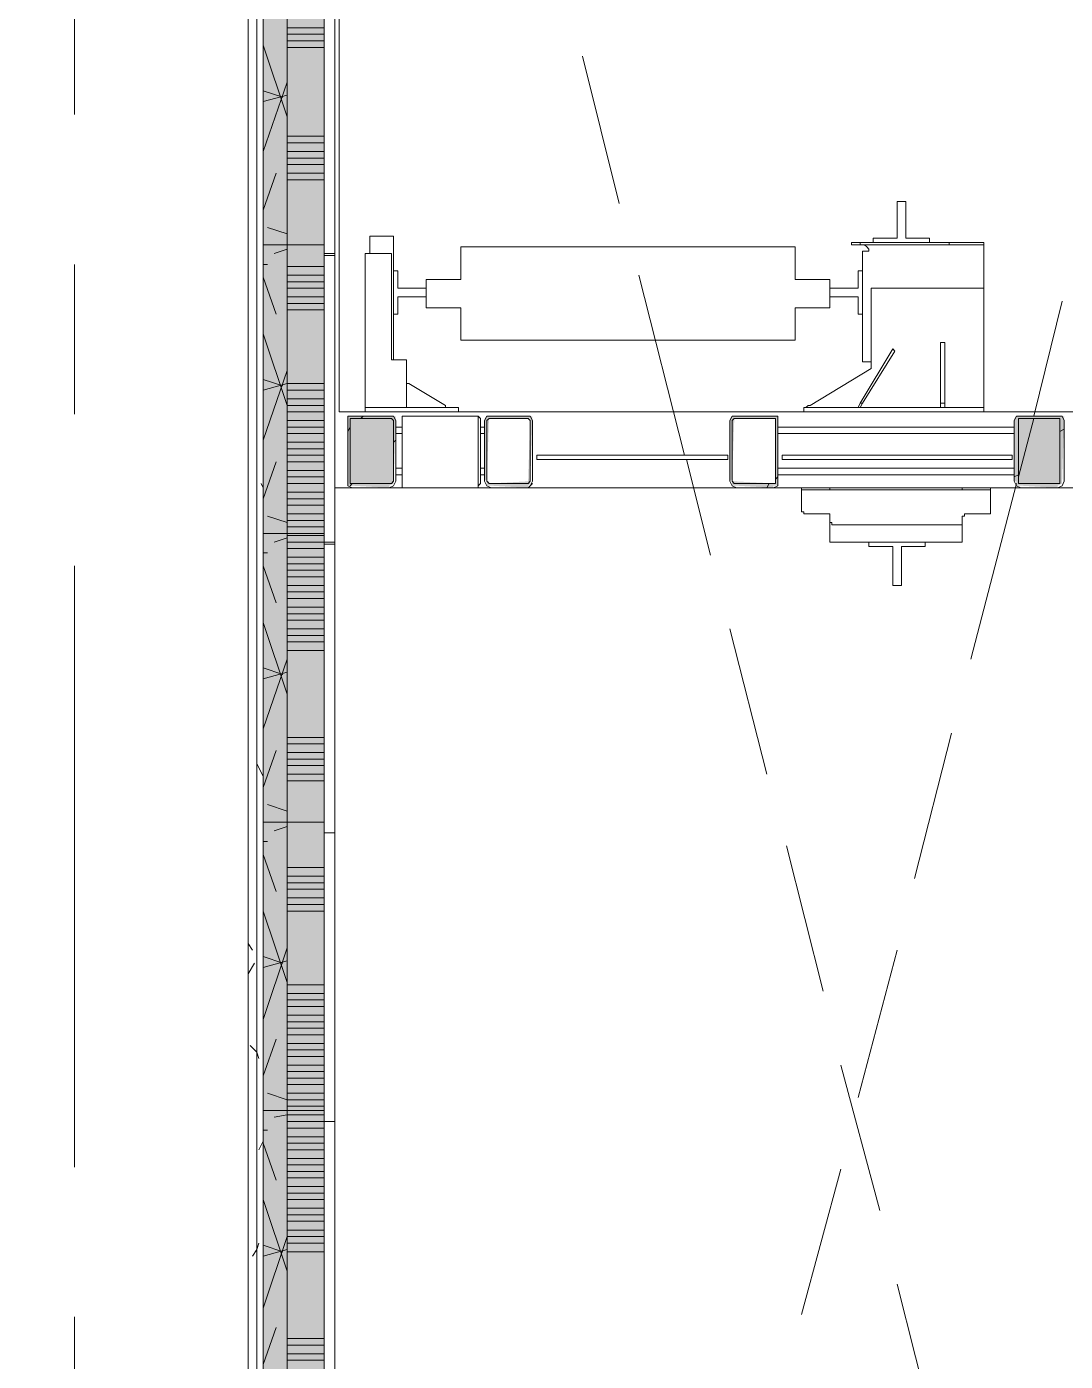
# Model space of a CAD drawing. Header units: metres. Extents: x -2 to 237, y -8 to 52.
# Drawn here: x 35.104 to 37.297, y 28.521 to 31.34 of the extents above; entities that cross this region are included whole.
import ezdxf

# ---------------------------------------------------------------- set-up
doc = ezdxf.new("R2010")
doc.units = ezdxf.units.M
doc.layers.add('PDF3_Geometry', color=7, linetype='Continuous', lineweight=0, true_color=0xaaaaaa)
doc.layers.add('PDF3_Solid Fills', color=7, linetype='Continuous', lineweight=0, true_color=0xffffff)

msp = doc.modelspace()

# ---------------------------------------------------------------- hatches: boundary and pattern name
at = {"layer": 'PDF3_Solid Fills', "lineweight": 0, "transparency": 33554559}
for points in [[(35.6085, 24.6411), (35.6543, 24.6365), (35.6543, 33.4504), (35.6085, 33.4504), (35.6039, 33.3495), (35.6039, 24.6411)], [(35.6085, 24.6411), (35.6543, 24.6365), (35.6543, 33.4504), (35.6085, 33.4504), (35.6039, 33.3495), (35.6039, 24.6411)], [(35.7826, 30.3703), (35.7917, 30.3703), (35.8686, 30.3658), (35.8697, 30.3658), (35.8697, 30.3703), (35.8789, 30.3749), (35.8835, 30.517), (35.7826, 30.517)], [(36.0713, 30.3795), (36.0759, 30.3841), (36.0805, 30.5124), (36.1676, 30.5124), (36.163, 30.3795), (36.0805, 30.3749), (36.0805, 30.3795), (36.0759, 30.3795), (36.0759, 30.3703), (36.0851, 30.3703), (36.1619, 30.3658), (36.163, 30.3658), (36.163, 30.3703), (36.1676, 30.3749), (36.1722, 30.5152), (36.1722, 30.517), (36.0759, 30.517), (36.0713, 30.5124)], [(36.5893, 30.3795), (36.5939, 30.3841), (36.5985, 30.5124), (36.6855, 30.5124), (36.6855, 30.3749), (36.5985, 30.3795), (36.5939, 30.3795), (36.5939, 30.3703), (36.6031, 30.3703), (36.6798, 30.3658), (36.6809, 30.3658), (36.6809, 30.3703), (36.6901, 30.3703), (36.6901, 30.517), (36.5939, 30.517), (36.5893, 30.5124)], [(37.1897, 30.3795), (37.1943, 30.3795), (37.1943, 30.3703), (37.2035, 30.3703), (37.2802, 30.3658), (37.2814, 30.3658), (37.2814, 30.3703), (37.2905, 30.3749), (37.2951, 30.5165), (37.2951, 30.517), (37.1943, 30.517), (37.1897, 30.5124)]]:
    msp.add_hatch(color=256, dxfattribs=at).paths.add_polyline_path(points)
h = msp.add_hatch(color=256, dxfattribs=at)
h.paths.add_polyline_path([(35.6543, 33.3495), (35.7322, 33.3495), (35.7322, 33.3725), (35.6543, 33.3725)])
h.paths.add_polyline_path([(35.7322, 33.3449), (35.6543, 33.3449), (35.6543, 24.7098), (35.7322, 24.7098)])

# ---------------------------------------------------------------- linework, layer by layer
at = {"layer": 'PDF3_Geometry', "lineweight": 0}
for points in [[(35.1043, 34.005), (38.0239, 34.005), (38.0239, 33.5329), (35.5718, 33.5329), (35.5718, 33.5145), (35.5718, 33.3495), (35.5718, 24.7374), (35.5718, 24.5678), (35.5718, 24.554), (38.0239, 24.554), (38.0239, 24.1736)], [(38.0514, 24.5861), (38.0239, 24.5861), (38.0239, 24.5678), (38.0239, 24.554), (38.0239, 24.5678), (35.5901, 24.5678), (35.5901, 24.5861), (35.5901, 24.7374), (35.5901, 33.3495), (35.5901, 33.5007), (35.5901, 33.5145), (38.0239, 33.5145), (38.0239, 33.5329)], [(38.0239, 24.5678), (38.0239, 24.5861), (35.6039, 24.5861), (35.6039, 24.6365), (35.6039, 24.7374), (35.6039, 33.3495), (35.6039, 33.4504), (35.6039, 33.5007), (38.0239, 33.5007), (38.0239, 33.5145)], [(35.6039, 24.6365), (35.6039, 33.4504), (35.6039, 33.5007), (38.0514, 33.5007), (38.0514, 33.4504), (38.0239, 33.4504), (37.4143, 33.4504), (36.8047, 33.4504), (36.1951, 33.4504), (35.6085, 33.4504), (35.6543, 33.4504), (35.6543, 33.3495), (35.6543, 33.3449), (35.6543, 32.7079), (35.6543, 32.0983), (35.6543, 31.4887), (35.6543, 30.8791), (35.6543, 30.2695), (35.6543, 29.6599), (35.6543, 29.0504), (35.6543, 28.4407)], [(35.6543, 28.4407), (35.6543, 29.0504), (35.6543, 29.6599), (35.6543, 30.2695), (35.6543, 30.8791), (35.6543, 31.4887), (35.6543, 32.0983), (35.6543, 32.7079), (35.6543, 33.3449), (35.6543, 33.3495), (35.6543, 33.3725), (35.6543, 33.4504), (36.1951, 33.4504), (36.8047, 33.4504), (37.4143, 33.4504), (38.0239, 33.4504), (38.0514, 33.4504), (38.0514, 33.5007), (38.0239, 33.5007)], [(35.7322, 32.6895), (35.7322, 33.3449), (35.7322, 33.3725), (35.6543, 33.3725), (35.6543, 33.3495), (35.6543, 33.3449), (35.6543, 32.7079), (35.6543, 32.0983), (35.6543, 31.4887), (35.6543, 30.8791), (35.6543, 30.2695), (35.6543, 29.6599), (35.6543, 29.0504), (35.6543, 28.4407), (35.6543, 27.8312)], [(35.7551, 24.8152), (35.7551, 33.267)], [(35.7551, 24.8152), (35.7551, 33.267)], [(35.2051, 32.4237), (35.2051, 31.1541)], [(35.7322, 30.8608), (35.7322, 31.4657)], [(36.2776, 31.2778), (36.3555, 30.9662)], [(35.8789, 30.7004), (35.8789, 30.6362), (35.8789, 30.8974), (35.8743, 30.8974), (35.8697, 30.8974), (35.8651, 30.8974), (35.8285, 30.8974), (35.8285, 30.8608)], [(35.8789, 30.8974), (35.8789, 30.8791)], [(37.0522, 30.8791), (37.0522, 30.8837), (37.1164, 30.8837), (37.1255, 30.8837), (37.1255, 30.8791), (37.0522, 30.8791), (36.8643, 30.8791), (36.846, 30.8791), (36.846, 30.8837), (36.8643, 30.8837), (37.0522, 30.8837), (37.1255, 30.8837), (37.1255, 30.8791), (37.1255, 30.8699)], [(36.8643, 30.8837), (36.8643, 30.8791)], [(37.1255, 30.6316), (37.1255, 30.8699), (37.1255, 30.8745), (37.1255, 30.8791), (37.1164, 30.8791), (37.0522, 30.8791), (36.9926, 30.8791), (36.9331, 30.8791), (36.8735, 30.8791), (36.8781, 30.8745), (36.8826, 30.8699), (36.8826, 30.8653), (36.8781, 30.8653), (36.8735, 30.8653), (36.8689, 30.8653), (36.8689, 30.8241)], [(35.2051, 30.8378), (35.2051, 30.5216)], [(35.7322, 30.2512), (35.7322, 30.8562)], [(35.8239, 30.8608), (35.8285, 30.8608), (35.833, 30.8608), (35.8743, 30.8608), (35.833, 30.8608), (35.8285, 30.8608), (35.8239, 30.8608), (35.8193, 30.8608), (35.8193, 30.5354), (36.0164, 30.5354), (36.0164, 30.5262), (35.8193, 30.5262), (35.8193, 30.5354)], [(36.3968, 30.8149), (36.4931, 30.4345)], [(36.7451, 30.5354), (36.7497, 30.5354), (36.7543, 30.5399), (36.7589, 30.5399), (36.8872, 30.6178), (36.8872, 30.7874), (37.1255, 30.7874), (37.1255, 30.5399), (37.1255, 30.5354), (37.1255, 30.5262), (36.7451, 30.5262), (36.7451, 30.5354), (36.7451, 30.5308)], [(37.2309, 30.517), (37.2905, 30.7599)], [(36.8689, 30.7324), (36.8689, 30.6316), (36.8735, 30.6316), (36.8781, 30.6316), (36.8826, 30.6316), (36.8872, 30.6316)], [(35.9063, 30.5858), (35.9063, 30.6362), (35.9063, 30.5354), (35.8605, 30.5354), (35.8376, 30.5354), (35.833, 30.5354), (35.8285, 30.5354), (35.8239, 30.5354)], [(35.8605, 30.5354), (35.8651, 30.5354), (35.8605, 30.5354)], [(37.1255, 30.5354), (36.7451, 30.5354), (36.7497, 30.5354), (36.7543, 30.5399), (36.7589, 30.5399)], [(36.7818, 30.5354), (36.8231, 30.5354)], [(36.8231, 30.5354), (36.8276, 30.5354), (36.8231, 30.5354)], [(36.8643, 30.5445), (36.8689, 30.5445)], [(37.0339, 30.5445), (37.0431, 30.5445)], [(37.0935, 30.5354), (37.0889, 30.5354), (37.0935, 30.5354)], [(37.1255, 30.5308), (37.1255, 30.5354), (37.1255, 30.5399)], [(35.8101, 30.5124), (35.8147, 30.517)], [(35.8376, 30.5262), (35.8605, 30.5262)], [(35.8605, 30.5262), (35.8651, 30.5262), (35.8605, 30.5262)], [(35.8972, 30.4941), (35.8972, 30.5078), (35.8972, 30.5124), (35.8972, 30.517), (35.8972, 30.5124), (35.8972, 30.5078), (35.8972, 30.4941), (35.8835, 30.4941), (35.8835, 30.4803), (35.8972, 30.4803), (35.8972, 30.407), (35.8972, 30.4803)], [(36.0713, 30.4941), (36.0622, 30.4941), (36.0622, 30.5078), (36.0622, 30.5124), (36.0576, 30.517), (35.8972, 30.517), (36.0576, 30.517), (35.8972, 30.517)], [(36.0713, 30.3932), (36.0622, 30.3932), (36.0622, 30.3795), (36.0622, 30.3749), (36.0576, 30.3703), (36.0576, 30.3749), (36.0576, 30.3795), (36.0576, 30.5078), (36.0576, 30.5124), (36.0576, 30.517), (36.0576, 30.5124), (36.0576, 30.5078), (36.0576, 30.3795), (36.0576, 30.3749), (36.0576, 30.3703), (36.0576, 30.3657), (35.8972, 30.3657), (35.8972, 30.3703), (35.8972, 30.3749), (35.8972, 30.3795), (35.8972, 30.5078), (35.8972, 30.5124), (35.8972, 30.517), (35.8972, 30.5124), (35.8972, 30.5078), (35.8972, 30.3795), (35.8972, 30.3749), (35.8972, 30.3703)], [(35.9063, 30.5262), (35.9018, 30.5262), (35.9063, 30.5262)], [(35.9567, 30.5262), (35.9522, 30.5262), (35.9567, 30.5262)], [(36.0576, 30.517), (36.0622, 30.5124), (36.0622, 30.5078), (36.0622, 30.3795), (36.0622, 30.3749), (36.0576, 30.3703)], [(36.8231, 30.5262), (36.8276, 30.5262), (36.8231, 30.5262), (36.7818, 30.5262)], [(37.0935, 30.5262), (37.0889, 30.5262), (37.0935, 30.5262)], [(37.1989, 30.3887), (37.2309, 30.5124)], [(35.7826, 30.4849), (35.7872, 30.4941)], [(36.0713, 30.407), (36.0622, 30.407), (36.0622, 30.4803), (36.0713, 30.4803)], [(37.2859, 30.4849), (37.2951, 30.4895)], [(35.8789, 30.462), (35.8835, 30.4666)], [(36.1997, 30.4345), (36.1813, 30.4345), (36.1997, 30.4345)], [(36.4976, 30.4254), (36.5481, 30.2237)], [(36.5847, 30.4345), (36.5664, 30.4345), (36.5847, 30.4345)], [(36.6993, 30.4345), (36.7176, 30.4345)], [(36.7176, 30.4345), (36.6993, 30.4345), (36.7176, 30.4345)], [(37.1668, 30.4345), (37.1851, 30.4345)], [(37.1851, 30.4345), (37.1668, 30.4345), (37.1851, 30.4345)], [(35.8972, 30.407), (35.8835, 30.407), (35.8835, 30.3932), (35.8972, 30.3932), (35.8972, 30.3795), (35.8972, 30.3749), (35.8972, 30.3703), (35.8972, 30.3749), (35.8972, 30.3795), (35.8972, 30.3932)], [(36.6855, 30.3841), (36.6901, 30.3887)], [(37.1897, 30.3887), (37.1989, 30.3932)], [(35.7872, 30.3703), (35.7917, 30.3749)], [(36.0576, 30.3795), (36.0576, 30.3749), (36.0576, 30.3795)], [(36.0576, 30.3795), (36.0576, 30.3749), (36.0576, 30.3795)], [(36.1676, 30.3703), (36.1722, 30.3749)], [(36.6672, 30.3657), (36.6718, 30.3749)], [(36.7405, 30.3566), (36.7405, 30.3612), (36.7405, 30.3657), (36.7405, 30.3612), (36.7405, 30.3566), (36.7405, 30.3199), (36.7405, 30.3153), (36.7451, 30.3153), (36.7451, 30.3108), (36.7497, 30.3108), (36.7955, 30.3108), (36.8001, 30.3108), (36.8001, 30.3062), (36.8001, 30.3016), (36.8001, 30.297), (36.8001, 30.2924), (36.8047, 30.2924), (36.8047, 30.2878), (36.8093, 30.2878), (37.0751, 30.2878), (37.0797, 30.2878), (37.0797, 30.2924), (37.0797, 30.297), (37.0797, 30.3016), (37.0797, 30.3062), (37.0843, 30.3062), (37.0843, 30.3108), (37.0889, 30.3108), (37.1347, 30.3108), (37.1393, 30.3108), (37.1393, 30.3153), (37.1393, 30.3199), (37.1393, 30.3566), (37.1393, 30.3612), (37.1393, 30.3657), (37.1393, 30.3612), (37.1393, 30.3566)], [(36.7405, 30.3657), (36.7451, 30.3657), (36.7497, 30.3657), (36.7955, 30.3657), (36.8001, 30.3657), (36.8047, 30.3657), (36.8093, 30.3657), (37.0751, 30.3657), (37.0797, 30.3657), (37.0843, 30.3657), (37.0889, 30.3657), (37.1347, 30.3657), (37.1393, 30.3657)], [(36.7405, 30.3612), (36.7451, 30.3612), (36.7497, 30.3612), (36.7955, 30.3612), (36.8001, 30.3612), (36.8047, 30.3612), (36.8093, 30.3612), (37.0751, 30.3612), (37.0797, 30.3612), (37.0843, 30.3612), (37.0889, 30.3612), (37.1347, 30.3612), (37.1393, 30.3612)], [(36.7635, 30.3657), (36.7863, 30.3657), (36.7909, 30.3657), (36.7955, 30.3657), (36.7909, 30.3657), (36.7863, 30.3657)], [(36.7863, 30.3612), (36.7909, 30.3612), (36.7955, 30.3612), (36.7909, 30.3612), (36.7863, 30.3612), (36.7635, 30.3612)], [(36.8001, 30.3657), (36.8001, 30.3612)], [(37.0797, 30.3612), (37.0797, 30.3657)], [(37.0889, 30.3657), (37.0843, 30.3657), (37.0889, 30.3657)], [(37.0889, 30.3612), (37.0843, 30.3612), (37.0889, 30.3612)], [(37.0935, 30.3657), (37.121, 30.3657)], [(37.121, 30.3612), (37.0935, 30.3612)], [(37.0981, 30.0037), (37.1943, 30.3749)], [(36.8001, 30.3062), (36.8001, 30.2649), (36.8001, 30.2604), (36.8001, 30.2558), (36.8001, 30.2512), (37.0797, 30.2512), (37.0797, 30.2558), (37.0797, 30.2604), (37.0797, 30.2649), (37.0797, 30.3062)], [(35.7322, 29.6416), (35.7322, 30.2466)], [(35.2051, 30.2007), (35.2051, 28.9312)], [(36.5893, 30.0678), (36.6672, 29.7608)], [(36.9789, 29.5407), (37.0568, 29.8478)], [(35.7322, 29.032), (35.7322, 29.637)], [(36.7085, 29.6095), (36.7863, 29.3024)], [(36.8597, 29.0778), (36.9422, 29.3895)], [(36.8231, 29.1466), (36.9055, 28.8395)], [(35.7322, 29.0274), (35.7322, 28.4224), (35.7322, 29.0274), (35.7322, 28.4224), (35.7322, 28.427)], [(36.7405, 28.6195), (36.8231, 28.9266)], [(36.9422, 28.6836), (37.0201, 28.3766)], [(35.2051, 28.6149), (35.2051, 28.2986)]]:
    msp.add_lwpolyline(points, dxfattribs=at)
for points in [[(35.5901, 24.5678), (35.5901, 33.5145), (35.5718, 33.5145), (35.5718, 24.5678)], [(35.5901, 33.5007), (35.5901, 24.5861), (35.6039, 24.5861), (35.6039, 33.5007)], [(37.9551, 33.2257), (37.9551, 30.5262), (35.7643, 30.5262), (35.7643, 33.2257), (37.9551, 33.2257), (37.9551, 30.5262), (35.7643, 30.5262), (35.7643, 33.2257)], [(35.7322, 30.8608), (35.7322, 31.4657)], [(36.9605, 30.9708), (36.9422, 30.9708), (36.9422, 30.8928), (36.8918, 30.8928), (36.8918, 30.8837), (37.0109, 30.8837), (37.0109, 30.8928), (36.9605, 30.8928)], [(35.7322, 30.8378), (35.7322, 30.8562), (35.7551, 30.8562), (35.7551, 30.8608), (35.7551, 30.8791), (35.7551, 30.8378), (35.7551, 30.8424), (35.7551, 30.8378), (35.7551, 30.8791), (35.7551, 30.8608), (35.7322, 30.8608), (35.7322, 30.8791), (35.6039, 30.8791), (35.6039, 30.8378), (35.613, 30.8378), (35.6039, 30.8378), (35.6039, 30.8791), (35.7322, 30.8791)], [(36.7268, 30.8058), (36.7268, 30.8745), (36.021, 30.8745), (36.021, 30.8058), (35.9476, 30.8058), (35.9476, 30.7461), (36.021, 30.7461), (36.021, 30.6774), (36.7268, 30.6774), (36.7268, 30.7461), (36.8001, 30.7461), (36.8001, 30.8058)], [(35.7322, 30.2512), (35.7322, 30.8562)], [(35.8743, 30.8608), (35.8743, 30.6362), (35.9063, 30.6362), (35.8743, 30.6362)], [(35.9476, 30.7874), (35.888, 30.7874), (35.888, 30.8241), (35.8789, 30.8241), (35.8789, 30.7324), (35.888, 30.7324), (35.888, 30.7691), (35.9476, 30.7691)], [(36.8001, 30.7691), (36.8597, 30.7691), (36.8597, 30.7324), (36.8689, 30.7324), (36.8689, 30.8241), (36.8597, 30.8241), (36.8597, 30.7874), (36.8001, 30.7874)], [(37.0431, 30.5354), (37.0339, 30.5354), (37.0339, 30.5445), (37.0339, 30.6728), (37.0431, 30.6728), (37.0431, 30.5445)], [(36.8643, 30.5354), (36.8597, 30.5354), (36.8643, 30.5445), (36.9331, 30.6591), (36.9376, 30.6545), (36.8689, 30.5445)], [(35.9109, 30.5858), (35.9063, 30.5858), (35.9109, 30.5858), (35.9889, 30.5399), (35.9889, 30.5354), (35.9889, 30.5399)], [(35.7826, 30.3795), (35.7826, 30.3703), (35.7917, 30.3657), (35.8697, 30.3657), (35.8789, 30.3703), (35.8835, 30.3795), (35.8835, 30.5078), (35.8789, 30.517), (35.8697, 30.517), (35.7917, 30.517), (35.7826, 30.517), (35.7826, 30.5078)], [(35.8697, 30.3749), (35.7917, 30.3749), (35.7872, 30.3749), (35.7872, 30.3795), (35.7872, 30.5078), (35.7872, 30.5124), (35.7917, 30.5124), (35.8697, 30.5124), (35.8743, 30.5124), (35.8789, 30.5078), (35.8789, 30.3795), (35.8743, 30.3749)], [(35.8972, 30.5078), (35.8972, 30.3795), (35.8972, 30.3749), (35.8972, 30.3703), (35.8972, 30.3749), (35.8972, 30.3795), (35.8972, 30.5078), (35.8972, 30.5124), (35.8972, 30.517), (35.8972, 30.5124)], [(35.9751, 30.517), (36.0531, 30.517)], [(36.0713, 30.3795), (36.0759, 30.3703), (36.0851, 30.3657), (36.163, 30.3657), (36.1676, 30.3703), (36.1722, 30.3795), (36.1722, 30.5078), (36.1676, 30.517), (36.163, 30.517), (36.0851, 30.517), (36.0759, 30.517), (36.0713, 30.5078)], [(36.163, 30.3749), (36.0851, 30.3749), (36.0805, 30.3749), (36.0759, 30.3795), (36.0759, 30.5078), (36.0805, 30.5124), (36.0851, 30.5124), (36.163, 30.5124), (36.1676, 30.5078), (36.1676, 30.3795)], [(36.5893, 30.3795), (36.5939, 30.3703), (36.6031, 30.3657), (36.6809, 30.3657), (36.6901, 30.3703), (36.6901, 30.3795), (36.6901, 30.5078), (36.6901, 30.517), (36.6809, 30.517), (36.6031, 30.517), (36.5939, 30.517), (36.5893, 30.5078)], [(36.6809, 30.3749), (36.6031, 30.3749), (36.5985, 30.3749), (36.5939, 30.3795), (36.5939, 30.5078), (36.5985, 30.5124), (36.6031, 30.5124), (36.6809, 30.5124), (36.6855, 30.5124), (36.6855, 30.5078), (36.6855, 30.3795), (36.6855, 30.3749)], [(37.1897, 30.3795), (37.1943, 30.3703), (37.2035, 30.3657), (37.2814, 30.3657), (37.2905, 30.3703), (37.2951, 30.3795), (37.2951, 30.5078), (37.2905, 30.517), (37.2814, 30.517), (37.2035, 30.517), (37.1943, 30.517), (37.1897, 30.5078)], [(37.2814, 30.3749), (37.2035, 30.3749), (37.1989, 30.3749), (37.1989, 30.3795), (37.1989, 30.5078), (37.1989, 30.5124), (37.2035, 30.5124), (37.2814, 30.5124), (37.2859, 30.5124), (37.2859, 30.5078), (37.2859, 30.3795), (37.2859, 30.3749)], [(36.6901, 30.4803), (37.1897, 30.4803), (37.1897, 30.4941), (36.6901, 30.4941)], [(36.5847, 30.4345), (36.1813, 30.4345), (36.1813, 30.4254), (36.5847, 30.4254)], [(37.1851, 30.4345), (36.6993, 30.4345), (36.6993, 30.4254), (37.1851, 30.4254)], [(37.1851, 30.4345), (37.1851, 30.4254), (36.6993, 30.4254), (36.6993, 30.4345)], [(36.6901, 30.3932), (37.1897, 30.3932), (37.1897, 30.407), (36.6901, 30.407)], [(37.946, 30.3657), (37.946, 27.6662), (35.7551, 27.6662), (35.7551, 30.3657), (37.946, 30.3657), (37.946, 27.6662), (35.7551, 27.6662), (35.7551, 30.3657)], [(36.0576, 30.3657), (35.8972, 30.3657)], [(36.0531, 30.3657), (35.9751, 30.3657)], [(35.7322, 30.2282), (35.7322, 30.2466), (35.7551, 30.2466), (35.7551, 30.2512), (35.7551, 30.2649), (35.7551, 30.2695), (35.7551, 30.2649), (35.7551, 30.2282), (35.7551, 30.2328), (35.7551, 30.2282), (35.7551, 30.2695), (35.7551, 30.2512), (35.7322, 30.2512), (35.7322, 30.2695), (35.6039, 30.2695), (35.6039, 30.2282), (35.613, 30.2282), (35.6039, 30.2282), (35.6039, 30.2695), (35.7322, 30.2695)], [(35.7322, 29.6416), (35.7322, 30.2466)], [(36.9331, 30.1595), (36.9514, 30.1595), (36.9514, 30.242), (37.0018, 30.242), (37.0018, 30.2512), (36.8826, 30.2512), (36.8826, 30.242), (36.9331, 30.242)], [(35.7322, 29.6187), (35.7322, 29.637), (35.7551, 29.637), (35.7551, 29.6416), (35.7551, 29.6553), (35.7551, 29.6187), (35.7551, 29.6232), (35.7551, 29.6187), (35.7551, 29.6599), (35.7551, 29.6416), (35.7551, 29.637), (35.7322, 29.637), (35.7322, 29.6599), (35.6039, 29.6599), (35.6039, 29.6187), (35.613, 29.6187), (35.6039, 29.6187), (35.6039, 29.6599), (35.7322, 29.6599)], [(35.7322, 29.032), (35.7322, 29.637)], [(35.7322, 29.0091), (35.7322, 29.0274), (35.7551, 29.0274), (35.7551, 29.032), (35.7551, 29.0458), (35.7551, 29.0091), (35.7551, 29.0136), (35.7551, 29.0091), (35.7551, 29.0504), (35.7551, 29.032), (35.7551, 29.0274), (35.7322, 29.0274), (35.7322, 29.0458), (35.7322, 29.0504), (35.6039, 29.0504), (35.6039, 29.0458), (35.6039, 29.0091), (35.613, 29.0091), (35.6039, 29.0091), (35.6039, 29.0458), (35.6039, 29.0504), (35.7322, 29.0504), (35.7322, 29.0458)]]:
    msp.add_lwpolyline(points, close=True, dxfattribs=at)
at = {"layer": 'PDF3_Geometry', "color": 254, "lineweight": 0, "true_color": 0xeaeaea}
for points in [[(35.6543, 31.3374), (35.7322, 31.3374)], [(35.6543, 31.3237), (35.7322, 31.3237)], [(35.6543, 31.3099), (35.7322, 31.3099)], [(35.6543, 31.2961), (35.7322, 31.2961)], [(35.6543, 31.1083), (35.7322, 31.1083)], [(35.6543, 31.0945), (35.7322, 31.0945)], [(35.6543, 31.0762), (35.7322, 31.0762)], [(35.6543, 31.0624), (35.7322, 31.0624)], [(35.6543, 31.0487), (35.7322, 31.0487)], [(35.6543, 31.0303), (35.7322, 31.0303)], [(35.6543, 31.0166), (35.7322, 31.0166)], [(35.6543, 30.8333), (35.7322, 30.8333)], [(35.6543, 30.8149), (35.7322, 30.8149)], [(35.6543, 30.8012), (35.7322, 30.8012)], [(35.6543, 30.7874), (35.7322, 30.7874)], [(35.6543, 30.7691), (35.7322, 30.7691)], [(35.6543, 30.7553), (35.7322, 30.7553)], [(35.6543, 30.7416), (35.7322, 30.7416)], [(35.6543, 30.5858), (35.7322, 30.5858)], [(35.6543, 30.572), (35.7322, 30.572)], [(35.6543, 30.5537), (35.7322, 30.5537)], [(35.6543, 30.5399), (35.7322, 30.5399)], [(35.6543, 30.5262), (35.7322, 30.5262)], [(35.6543, 30.5078), (35.7322, 30.5078)], [(35.6543, 30.4941), (35.7322, 30.4941)], [(35.6543, 30.4803), (35.7322, 30.4803)], [(35.6543, 30.462), (35.7322, 30.462)], [(35.6543, 30.4482), (35.7322, 30.4482)], [(35.6543, 30.4345), (35.7322, 30.4345)], [(35.6543, 30.4208), (35.7322, 30.4208)], [(35.6543, 30.4024), (35.7322, 30.4024)], [(35.6543, 30.3887), (35.7322, 30.3887)], [(35.6543, 30.3749), (35.7322, 30.3749)], [(35.6543, 30.3566), (35.7322, 30.3566)], [(35.6543, 30.3428), (35.7322, 30.3428)], [(35.6543, 30.3291), (35.7322, 30.3291)], [(35.6543, 30.297), (35.7322, 30.297)], [(35.6543, 30.2832), (35.7322, 30.2832)], [(35.6543, 30.2649), (35.7322, 30.2649)], [(35.6543, 30.2512), (35.7322, 30.2512)], [(35.6543, 30.2374), (35.7322, 30.2374)], [(35.6543, 30.2191), (35.7322, 30.2191)], [(35.6543, 30.2053), (35.7322, 30.2053)], [(35.6543, 30.1916), (35.7322, 30.1916)], [(35.6543, 30.1778), (35.7322, 30.1778)], [(35.6543, 30.1595), (35.7322, 30.1595)], [(35.6543, 30.1458), (35.7322, 30.1458)], [(35.6543, 30.132), (35.7322, 30.132)], [(35.6543, 30.1137), (35.7322, 30.1137)], [(35.6543, 30.0999), (35.7322, 30.0999)], [(35.6543, 30.0862), (35.7322, 30.0862)], [(35.6543, 30.0678), (35.7322, 30.0678)], [(35.6543, 30.0541), (35.7322, 30.0541)], [(35.6543, 30.0403), (35.7322, 30.0403)], [(35.6543, 30.022), (35.7322, 30.022)], [(35.6543, 29.8387), (35.7322, 29.8387)], [(35.6543, 29.8249), (35.7322, 29.8249)], [(35.6543, 29.8066), (35.7322, 29.8066)], [(35.6543, 29.7928), (35.7322, 29.7928)], [(35.6543, 29.7791), (35.7322, 29.7791)], [(35.6543, 29.7608), (35.7322, 29.7608)], [(35.6543, 29.747), (35.7322, 29.747)], [(35.6543, 29.5637), (35.7322, 29.5637)], [(35.6543, 29.5453), (35.7322, 29.5453)], [(35.6543, 29.5316), (35.7322, 29.5316)], [(35.6543, 29.5178), (35.7322, 29.5178)], [(35.6543, 29.4995), (35.7322, 29.4995)], [(35.6543, 29.4858), (35.7322, 29.4858)], [(35.6543, 29.472), (35.7322, 29.472)], [(35.6543, 29.3162), (35.7322, 29.3162)], [(35.6543, 29.2978), (35.7322, 29.2978)], [(35.6543, 29.2841), (35.7322, 29.2841)], [(35.6543, 29.2703), (35.7322, 29.2703)], [(35.6543, 29.252), (35.7322, 29.252)], [(35.6543, 29.2382), (35.7322, 29.2382)], [(35.6543, 29.2245), (35.7322, 29.2245)], [(35.6543, 29.2108), (35.7322, 29.2108)], [(35.6543, 29.1924), (35.7322, 29.1924)], [(35.6543, 29.1786), (35.7322, 29.1786)], [(35.6543, 29.1649), (35.7322, 29.1649)], [(35.6543, 29.1466), (35.7322, 29.1466)], [(35.6543, 29.1328), (35.7322, 29.1328)], [(35.6543, 29.1191), (35.7322, 29.1191)], [(35.6543, 29.1053), (35.7322, 29.1053)], [(35.6543, 29.087), (35.7322, 29.087)], [(35.6543, 29.0732), (35.7322, 29.0732)], [(35.6543, 29.0595), (35.7322, 29.0595)], [(35.6543, 29.0274), (35.7322, 29.0274)], [(35.6543, 29.0136), (35.7322, 29.0136)], [(35.6543, 28.9953), (35.7322, 28.9953)], [(35.6543, 28.9816), (35.7322, 28.9816)], [(35.6543, 28.9678), (35.7322, 28.9678)], [(35.6543, 28.9495), (35.7322, 28.9495)], [(35.6543, 28.9358), (35.7322, 28.9358)], [(35.6543, 28.922), (35.7322, 28.922)], [(35.6543, 28.9082), (35.7322, 28.9082)], [(35.6543, 28.8899), (35.7322, 28.8899)], [(35.6543, 28.8762), (35.7322, 28.8762)], [(35.6543, 28.8624), (35.7322, 28.8624)], [(35.6543, 28.8441), (35.7322, 28.8441)], [(35.6543, 28.8303), (35.7322, 28.8303)], [(35.6543, 28.8166), (35.7322, 28.8166)], [(35.6543, 28.7982), (35.7322, 28.7982)], [(35.6543, 28.7845), (35.7322, 28.7845)], [(35.6543, 28.7708), (35.7322, 28.7708)], [(35.6543, 28.7524), (35.7322, 28.7524)], [(35.6543, 28.569), (35.7322, 28.569)], [(35.6543, 28.5553), (35.7322, 28.5553)], [(35.6543, 28.537), (35.7322, 28.537)], [(35.6543, 28.5232), (35.7322, 28.5232)]]:
    msp.add_lwpolyline(points, dxfattribs=at)
at = {"layer": 'PDF3_Geometry', "color": 254, "lineweight": 0, "true_color": 0xdddddd}
for points in [[(35.6039, 31.3007), (35.6543, 31.1495)], [(35.6543, 31.2228), (35.6039, 31.0762)], [(35.6039, 31.2045), (35.6451, 31.1907)], [(35.6543, 31.1953), (35.6039, 31.1816)], [(35.6313, 31.0303), (35.6039, 30.9524)], [(35.613, 30.9157), (35.6543, 30.902)], [(35.6543, 30.8699), (35.6268, 30.8608)], [(35.6039, 30.8104), (35.6313, 30.7324)], [(35.6039, 30.6912), (35.6543, 30.5399)], [(35.6543, 30.6133), (35.6039, 30.4666)], [(35.6039, 30.5949), (35.6451, 30.5812)], [(35.6543, 30.5858), (35.6039, 30.572)], [(35.6313, 30.4208), (35.6039, 30.3428)], [(35.613, 30.3062), (35.6543, 30.2924)], [(35.6543, 30.2604), (35.6268, 30.2512)], [(35.6039, 30.2007), (35.6313, 30.1228)], [(35.6039, 30.0816), (35.6543, 29.9303)], [(35.6543, 30.0037), (35.6039, 29.857)], [(35.6039, 29.9854), (35.6451, 29.9716)], [(35.6543, 29.9762), (35.6039, 29.9624)], [(35.6313, 29.8112), (35.6039, 29.7332)], [(35.613, 29.6966), (35.6543, 29.6828)], [(35.6543, 29.6507), (35.6268, 29.6416)], [(35.6039, 29.5912), (35.6313, 29.5132)], [(35.6039, 29.472), (35.6543, 29.3208)], [(35.6543, 29.3941), (35.6039, 29.2428)], [(35.6039, 29.3757), (35.6451, 29.362)], [(35.6543, 29.3666), (35.6039, 29.3528)], [(35.6313, 29.2016), (35.6039, 29.1236)], [(35.613, 29.087), (35.6543, 29.0732)], [(35.6543, 29.0412), (35.6268, 29.0366)], [(35.6039, 28.9816), (35.6313, 28.9036)], [(35.6039, 28.8624), (35.6543, 28.7112)], [(35.6543, 28.7845), (35.6039, 28.6332)], [(35.6039, 28.7662), (35.6451, 28.7524)], [(35.6543, 28.757), (35.6039, 28.7432)], [(35.6313, 28.592), (35.6039, 28.514)]]:
    msp.add_lwpolyline(points, close=True, dxfattribs=at)
at = {"layer": 'PDF3_Geometry', "color": 254, "lineweight": 0, "true_color": 0xeaeaea}
for points in [[(35.5993, 30.3749), (35.6039, 30.3657)], [(35.7322, 30.3108), (35.6543, 30.3108)], [(35.5901, 29.7837), (35.6039, 29.7562)], [(35.5718, 29.4032), (35.5809, 29.3895)], [(35.5718, 29.3391), (35.5855, 29.362)], [(35.5764, 29.1878), (35.5901, 29.1741), (35.5947, 29.1604), (35.5901, 29.1741)], [(35.7322, 29.0412), (35.6543, 29.0412)], [(35.5947, 28.9678), (35.6039, 28.9862)], [(35.5809, 28.7432), (35.5901, 28.757), (35.5947, 28.7708), (35.5901, 28.757)]]:
    msp.add_lwpolyline(points, close=True, dxfattribs=at)

doc.saveas('drawing.dxf')
